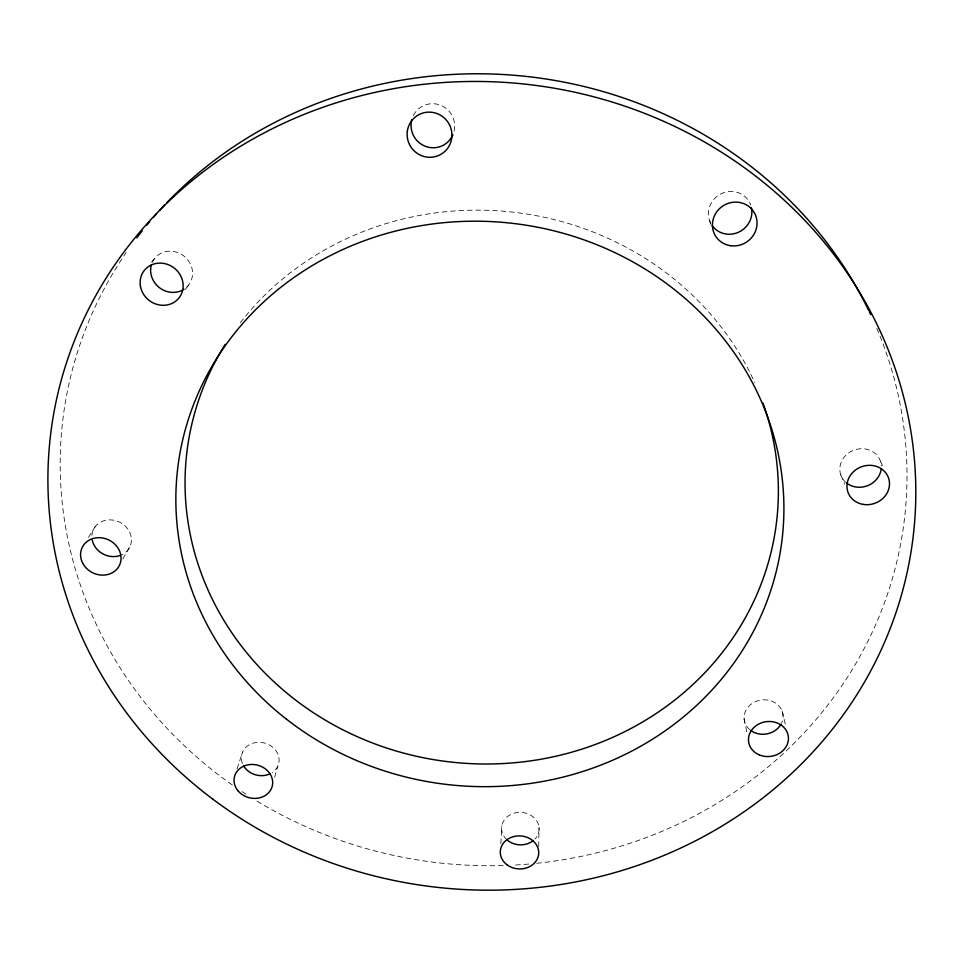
<?xml version="1.0" encoding="UTF-8"?>
<svg xmlns="http://www.w3.org/2000/svg" width="964" height="964" viewBox="0 0 964 964"><rect width="100%" height="100%" fill="white"/><g stroke="black" fill="none" stroke-linecap="round" stroke-linejoin="round"><path stroke-width="0.72" stroke-dasharray="4.82 3.62" d="M538.707 846.525L539.045 827.172M500.822 843.729L501.774 825.895M274.644 777.285L277.885 765.994M237.084 768.814L242.567 752.089M122.898 558.963L130.309 545.865M88.471 537.406L95.231 526.645M185.329 289.441L188.787 284.814M151.469 262.184L154.324 258.882M880.433 461.202L882.94 466.407M840.789 474.891L844.621 484.133M709.588 220.648L710.938 224.431M782.129 711.107L786.046 727.145M744.075 718.746L747.04 733.411M876.794 328.29A423.726 395.638 6.2 0 1 536.249 863.346M528.766 864.057A423.726 395.638 6.2 0 1 512.258 865.178M503.22 865.539A423.726 395.638 6.2 0 1 254.918 799.831M246.013 794.228A423.726 395.638 6.2 0 1 240.988 790.914M232.312 784.973A423.726 395.638 6.2 0 1 126.248 252.46M240.337 322.675A296.9 276.692 6.2 0 1 514.198 212.297A296.9 276.692 6.2 0 1 754.836 382.829M242.434 763.464A19.027 16.521 14.2 0 1 251.978 743.533A19.027 16.521 14.2 0 1 276.174 750.992A19.027 16.521 14.2 0 1 272.149 772.61M506.787 839.656A18.798 16.243 3.2 0 1 506.799 817.159A18.798 16.243 3.2 0 1 532.779 816.592A18.798 16.243 3.2 0 1 534.948 839.029M749.703 729.615A19.569 17.171 -8 0 1 748.16 706.986A19.569 17.171 -8 0 1 773.49 701.913A19.569 17.171 -8 0 1 781.527 723.253M845.561 482.121A20.967 19.039 -20.1 0 1 852.538 450.706A20.967 19.039 -20.1 0 1 881.325 466.118M710.685 223.178A22.052 21.075 -34.9 0 1 721.843 193.427A22.052 21.075 -34.9 0 1 750.763 205.212M413.303 115.668A22.124 21.714 60.4 0 1 453.875 132.008M152.324 262.28A21.569 20.003 38.5 0 1 184.1 256.171A21.569 20.003 38.5 0 1 185.1 288.501M91.929 535.333A20.172 17.93 25.7 0 1 109.559 519.873A20.172 17.93 25.7 0 1 130.658 534.827A20.172 17.93 25.7 0 1 120.271 555.433"/><path stroke-width="1.45" d="M136.792 237.843A423.726 395.638 6.2 0 1 142.19 230.878M146.829 225.13A423.726 395.638 6.2 0 1 149.673 221.72M153.529 217.213A423.726 395.638 6.2 0 1 156.469 213.863M159.458 210.55A423.726 395.638 6.2 0 1 164.531 205.079M166.591 202.922A423.726 395.638 6.2 0 1 868.697 310.48M869.347 311.83A423.726 395.638 6.2 0 1 870.637 314.553M763.066 403.241A296.9 276.692 6.2 0 1 451.562 762.114A296.9 276.692 6.2 0 1 225.19 344.365M270.137 773.755A19.027 16.521 14.2 0 1 243.591 765.838M533.285 840.572A18.798 16.243 3.2 0 1 506.787 839.656M780.985 724.277A19.569 17.171 -8 0 1 750.619 730.351M881.241 468.637A20.967 19.039 -20.1 0 1 867.998 485.531A20.967 19.039 -20.1 0 1 846.525 482.952M751.486 207.887A22.052 21.075 -34.9 0 1 738.448 232.264A22.052 21.075 -34.9 0 1 712.107 225.528M452.923 134.707A22.124 21.714 60.4 0 1 425.727 146.444A22.124 21.714 60.4 0 1 411.785 119.681M184.028 289.248A21.569 20.003 38.5 0 1 159.65 287.838A21.569 20.003 38.5 0 1 151.408 264.751M120.271 555.433A20.172 17.93 25.7 0 1 92.255 540.129M286.392 719.12A304.275 282.476 6.2 0 0 779.719 555.168A304.275 282.476 6.2 0 0 373.538 237.506A304.275 282.476 6.2 0 0 286.392 719.12M212.803 799.144A434.294 404 6.2 0 0 911.245 550.492A434.294 404 6.2 0 0 321.506 107.787A434.294 404 6.2 0 0 212.803 799.144M238.349 791.191A19.473 16.81 14 0 0 271.414 788.588A19.473 16.81 14 0 0 250.315 764.524A19.473 16.81 14 0 0 238.349 791.191M507.401 865.082A19.232 16.521 3.2 0 0 538.49 855.297A19.232 16.521 3.2 0 0 512.643 836.885A19.232 16.521 3.2 0 0 507.401 865.082M759.403 754.945A20.039 17.485 -7.8 0 0 788.432 737.448A20.039 17.485 -7.8 0 0 757.559 724.687A20.039 17.485 -7.8 0 0 759.403 754.945M863.407 504.437A21.497 19.449 -19.6 0 0 888.579 478.096A21.497 19.449 -19.6 0 0 852.682 472.505A21.497 19.449 -19.6 0 0 863.407 504.437M730.266 245.663A22.63 21.594 -33.7 0 0 755.896 216.201A22.63 21.594 -33.7 0 0 718.035 210.2A22.63 21.594 -33.7 0 0 730.266 245.663M407.326 131.225A22.702 22.28 57.4 0 0 437.945 155.782A22.702 22.28 57.4 0 0 443.283 117.138A22.702 22.28 57.4 0 0 407.326 131.225M140.455 286.368A22.124 20.461 37.8 0 0 175.52 301.31A22.124 20.461 37.8 0 0 168.917 264.943A22.124 20.461 37.8 0 0 140.455 286.368M82.603 562.952A20.666 18.28 25.3 0 0 117.572 568.338A20.666 18.28 25.3 0 0 102.268 537.924A20.666 18.28 25.3 0 0 82.603 562.952"/></g></svg>
